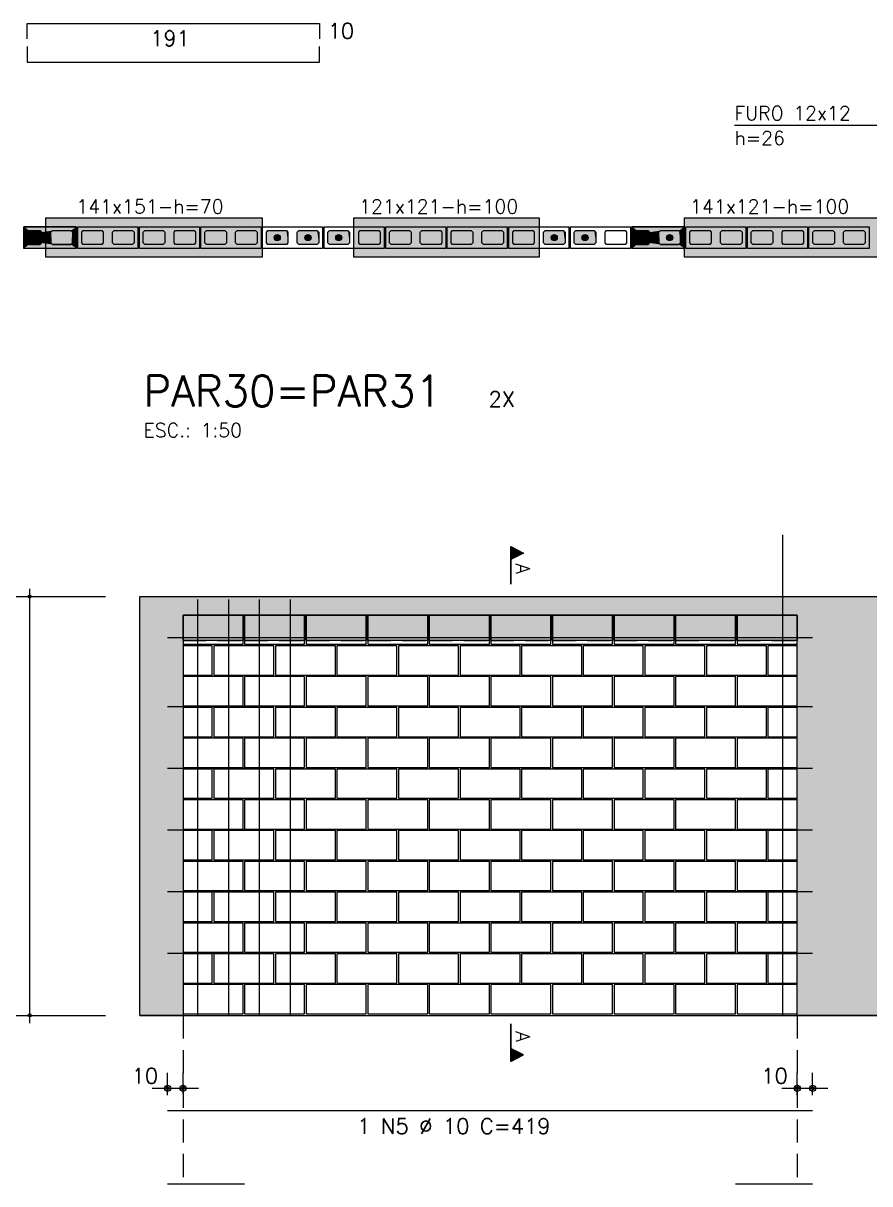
# Model space of a CAD drawing. Extents: x -1.9 to 86, y -1.6 to 60.9.
# Drawn here: x 19.04 to 30.04, y 11.21 to 26.29 of the extents above; entities that cross this region are included whole.
import ezdxf

# ---------------------------------------------------------------- set-up
doc = ezdxf.new("R2010")
doc.units = 0
doc.header["$MEASUREMENT"] = 0
doc.linetypes.add('ESTILO_TQS_0001', pattern=[0.45, 0.3, -0.15])
for name, color, linetype in [('PENA_01', 1, 'CONTINUOUS'), ('PENA_02', 2, 'CONTINUOUS'), ('PENA_03', 3, 'CONTINUOUS'), ('PENA_05', 5, 'CONTINUOUS'), ('PENA_06', 6, 'CONTINUOUS'), ('PENA_09', 254, 'CONTINUOUS'), ('PENA_11', 252, 'CONTINUOUS'), ('PENA_21', 100, 'CONTINUOUS'), ('PENA_23', 50, 'CONTINUOUS')]:
    doc.layers.add(name, color=color, linetype=linetype)
doc.styles.get("Standard").update_dxf_attribs({"font": 'ROMANS.SHX'})

msp = doc.modelspace()

# ---------------------------------------------------------------- linework, layer by layer
at = {"layer": 'PENA_01', "linetype": 'Continuous'}
for p, q in [((17.979805, 18.83988), (20.110668, 18.83988)), ((17.979805, 13.39988), (20.110668, 13.39988)), ((20.91816, 12.365039), (20.91816, 12.654158)), ((21.11816, 12.382874), (21.11816, 12.654158)), ((29.09816, 12.365039), (29.09816, 12.654158)), ((29.29816, 12.365039), (29.29816, 12.654158)), ((20.71816, 12.454158), (21.31816, 12.454158)), ((28.89816, 12.454158), (29.49816, 12.454158))]:
    msp.add_line(p, q, dxfattribs=at)
at = {"layer": 'PENA_01', "linetype": 'ESTILO_TQS_0001'}
for p, q in [((21.11816, 13.39988), (21.11816, 11.212947)), ((29.09816, 13.39988), (29.09816, 11.212947))]:
    msp.add_line(p, q, dxfattribs=at)
at = {"layer": 'PENA_01', "linetype": 'Continuous'}
for points in [[(19.121532, 23.591887), (19.261532, 23.591887), (19.281532, 23.571887), (19.281532, 23.431887), (19.261532, 23.411887), (19.121532, 23.411887), (19.101532, 23.431887), (19.101532, 23.571887), (19.121532, 23.591887)], [(19.421532, 23.591887), (19.661532, 23.591887), (19.681532, 23.571887), (19.681532, 23.431887), (19.661532, 23.411887), (19.421532, 23.411887), (19.401532, 23.431887), (19.401532, 23.571887), (19.421532, 23.591887)], [(19.801532, 23.571887), (19.821532, 23.591887), (20.061532, 23.591887), (20.081532, 23.571887), (20.081532, 23.431887), (20.061532, 23.411887), (19.821532, 23.411887), (19.801532, 23.431887), (19.801532, 23.571887)], [(20.201532, 23.571887), (20.221532, 23.591887), (20.461532, 23.591887), (20.481532, 23.571887), (20.481532, 23.431887), (20.461532, 23.411887), (20.221532, 23.411887), (20.201532, 23.431887), (20.201532, 23.571887)], [(20.601532, 23.571887), (20.621532, 23.591887), (20.861532, 23.591887), (20.881532, 23.571887), (20.881532, 23.431887), (20.861532, 23.411887), (20.621532, 23.411887), (20.601532, 23.431887), (20.601532, 23.571887)], [(21.001532, 23.571887), (21.021532, 23.591887), (21.261532, 23.591887), (21.281532, 23.571887), (21.281532, 23.431887), (21.261532, 23.411887), (21.021532, 23.411887), (21.001532, 23.431887), (21.001532, 23.571887)], [(21.401532, 23.571887), (21.421532, 23.591887), (21.661532, 23.591887), (21.681532, 23.571887), (21.681532, 23.431887), (21.661532, 23.411887), (21.421532, 23.411887), (21.401532, 23.431887), (21.401532, 23.571887)], [(21.801532, 23.571887), (21.821532, 23.591887), (22.061532, 23.591887), (22.081532, 23.571887), (22.081532, 23.431887), (22.061532, 23.411887), (21.821532, 23.411887), (21.801532, 23.431887), (21.801532, 23.571887)], [(22.201532, 23.571887), (22.221532, 23.591887), (22.461532, 23.591887), (22.481532, 23.571887), (22.481532, 23.431887), (22.461532, 23.411887), (22.221532, 23.411887), (22.201532, 23.431887), (22.201532, 23.571887)], [(22.601532, 23.571887), (22.621532, 23.591887), (22.861532, 23.591887), (22.881532, 23.571887), (22.881532, 23.431887), (22.861532, 23.411887), (22.621532, 23.411887), (22.601532, 23.431887), (22.601532, 23.571887)], [(23.001532, 23.571887), (23.021532, 23.591887), (23.261532, 23.591887), (23.281532, 23.571887), (23.281532, 23.431887), (23.261532, 23.411887), (23.021532, 23.411887), (23.001532, 23.431887), (23.001532, 23.571887)], [(23.401532, 23.571887), (23.421532, 23.591887), (23.661532, 23.591887), (23.681532, 23.571887), (23.681532, 23.431887), (23.661532, 23.411887), (23.421532, 23.411887), (23.401532, 23.431887), (23.401532, 23.571887)], [(23.801532, 23.571887), (23.821532, 23.591887), (24.061532, 23.591887), (24.081532, 23.571887), (24.081532, 23.431887), (24.061532, 23.411887), (23.821532, 23.411887), (23.801532, 23.431887), (23.801532, 23.571887)], [(24.201532, 23.571887), (24.221532, 23.591887), (24.461532, 23.591887), (24.481532, 23.571887), (24.481532, 23.431887), (24.461532, 23.411887), (24.221532, 23.411887), (24.201532, 23.431887), (24.201532, 23.571887)], [(24.601532, 23.571887), (24.621532, 23.591887), (24.861532, 23.591887), (24.881532, 23.571887), (24.881532, 23.431887), (24.861532, 23.411887), (24.621532, 23.411887), (24.601532, 23.431887), (24.601532, 23.571887)], [(25.001532, 23.571887), (25.021532, 23.591887), (25.261532, 23.591887), (25.281532, 23.571887), (25.281532, 23.431887), (25.261532, 23.411887), (25.021532, 23.411887), (25.001532, 23.431887), (25.001532, 23.571887)], [(25.401532, 23.571887), (25.421532, 23.591887), (25.661532, 23.591887), (25.681532, 23.571887), (25.681532, 23.431887), (25.661532, 23.411887), (25.421532, 23.411887), (25.401532, 23.431887), (25.401532, 23.571887)], [(25.801532, 23.571887), (25.821532, 23.591887), (26.061532, 23.591887), (26.081532, 23.571887), (26.081532, 23.431887), (26.061532, 23.411887), (25.821532, 23.411887), (25.801532, 23.431887), (25.801532, 23.571887)], [(26.201532, 23.571887), (26.221532, 23.591887), (26.461532, 23.591887), (26.481532, 23.571887), (26.481532, 23.431887), (26.461532, 23.411887), (26.221532, 23.411887), (26.201532, 23.431887), (26.201532, 23.571887)], [(26.601532, 23.571887), (26.621532, 23.591887), (26.861532, 23.591887), (26.881532, 23.571887), (26.881532, 23.431887), (26.861532, 23.411887), (26.621532, 23.411887), (26.601532, 23.431887), (26.601532, 23.571887)], [(27.021532, 23.591887), (27.161532, 23.591887), (27.181532, 23.571887), (27.181532, 23.431887), (27.161532, 23.411887), (27.021532, 23.411887), (27.001532, 23.431887), (27.001532, 23.571887), (27.021532, 23.591887)], [(27.321532, 23.591887), (27.561532, 23.591887), (27.581532, 23.571887), (27.581532, 23.431887), (27.561532, 23.411887), (27.321532, 23.411887), (27.301532, 23.431887), (27.301532, 23.571887), (27.321532, 23.591887)], [(27.701532, 23.571887), (27.721532, 23.591887), (27.961532, 23.591887), (27.981532, 23.571887), (27.981532, 23.431887), (27.961532, 23.411887), (27.721532, 23.411887), (27.701532, 23.431887), (27.701532, 23.571887)], [(28.101532, 23.571887), (28.121532, 23.591887), (28.361532, 23.591887), (28.381532, 23.571887), (28.381532, 23.431887), (28.361532, 23.411887), (28.121532, 23.411887), (28.101532, 23.431887), (28.101532, 23.571887)], [(28.501532, 23.571887), (28.521532, 23.591887), (28.761532, 23.591887), (28.781532, 23.571887), (28.781532, 23.431887), (28.761532, 23.411887), (28.521532, 23.411887), (28.501532, 23.431887), (28.501532, 23.571887)], [(28.901532, 23.571887), (28.921532, 23.591887), (29.161532, 23.591887), (29.181532, 23.571887), (29.181532, 23.431887), (29.161532, 23.411887), (28.921532, 23.411887), (28.901532, 23.431887), (28.901532, 23.571887)], [(29.301532, 23.571887), (29.321532, 23.591887), (29.561532, 23.591887), (29.581532, 23.571887), (29.581532, 23.431887), (29.561532, 23.411887), (29.321532, 23.411887), (29.301532, 23.431887), (29.301532, 23.571887)], [(29.701532, 23.571887), (29.721532, 23.591887), (29.961532, 23.591887), (29.981532, 23.571887), (29.981532, 23.431887), (29.961532, 23.411887), (29.721532, 23.411887), (29.701532, 23.431887), (29.701532, 23.571887)]]:
    msp.add_lwpolyline(points, dxfattribs=at)
at = {"layer": 'PENA_02', "linetype": 'ESTILO_TQS_0001'}
for p, q in [((21.11816, 18.26988), (21.89816, 18.26988)), ((21.91816, 18.26988), (22.69816, 18.26988)), ((22.71816, 18.26988), (23.49816, 18.26988)), ((23.51816, 18.26988), (24.29816, 18.26988)), ((24.31816, 18.26988), (25.09816, 18.26988)), ((25.11816, 18.26988), (25.89816, 18.26988)), ((25.91816, 18.26988), (26.69816, 18.26988)), ((26.71816, 18.26988), (27.49816, 18.26988)), ((27.51816, 18.26988), (28.29816, 18.26988)), ((28.31816, 18.26988), (29.09816, 18.26988))]:
    msp.add_line(p, q, dxfattribs=at)
at = {"layer": 'PENA_02', "linetype": 'Continuous'}
msp.add_line((20.55816, 13.39988), (30.67816, 13.39988), dxfattribs=at)
for points in [[(19.051532, 23.641887), (19.731532, 23.641887), (19.731532, 23.361887), (19.051532, 23.361887), (19.051532, 23.641887)], [(19.751532, 23.641887), (20.531532, 23.641887), (20.531532, 23.361887), (19.751532, 23.361887), (19.751532, 23.641887)], [(20.551532, 23.641887), (21.331532, 23.641887), (21.331532, 23.361887), (20.551532, 23.361887), (20.551532, 23.641887)], [(21.351532, 23.641887), (22.131532, 23.641887), (22.131532, 23.361887), (21.351532, 23.361887), (21.351532, 23.641887)], [(22.151532, 23.641887), (22.931532, 23.641887), (22.931532, 23.361887), (22.151532, 23.361887), (22.151532, 23.641887)], [(22.951532, 23.641887), (23.731532, 23.641887), (23.731532, 23.361887), (22.951532, 23.361887), (22.951532, 23.641887)], [(23.751532, 23.641887), (24.531532, 23.641887), (24.531532, 23.361887), (23.751532, 23.361887), (23.751532, 23.641887)], [(24.551532, 23.641887), (25.331532, 23.641887), (25.331532, 23.361887), (24.551532, 23.361887), (24.551532, 23.641887)], [(25.351532, 23.641887), (26.131532, 23.641887), (26.131532, 23.361887), (25.351532, 23.361887), (25.351532, 23.641887)], [(26.151532, 23.641887), (26.931532, 23.641887), (26.931532, 23.361887), (26.151532, 23.361887), (26.151532, 23.641887)], [(26.951532, 23.641887), (27.631532, 23.641887), (27.631532, 23.361887), (26.951532, 23.361887), (26.951532, 23.641887)], [(27.651532, 23.641887), (28.431532, 23.641887), (28.431532, 23.361887), (27.651532, 23.361887), (27.651532, 23.641887)], [(28.451532, 23.641887), (29.231532, 23.641887), (29.231532, 23.361887), (28.451532, 23.361887), (28.451532, 23.641887)], [(29.251532, 23.641887), (30.031532, 23.641887), (30.031532, 23.361887), (29.251532, 23.361887), (29.251532, 23.641887)], [(21.116247, 18.839872), (30.67816, 18.839872), (30.67816, 13.39988), (29.09816, 13.39988), (29.09816, 18.59988), (21.11816, 18.59988), (21.11816, 13.39988), (20.55816, 13.39988), (20.55816, 18.839872), (21.116247, 18.839872)], [(21.11816, 18.21988), (21.89816, 18.21988), (21.89816, 18.59988), (21.11816, 18.59988), (21.11816, 18.21988)], [(21.91816, 18.21988), (22.69816, 18.21988), (22.69816, 18.59988), (21.91816, 18.59988), (21.91816, 18.21988)], [(22.71816, 18.21988), (23.49816, 18.21988), (23.49816, 18.59988), (22.71816, 18.59988), (22.71816, 18.21988)], [(23.51816, 18.21988), (24.29816, 18.21988), (24.29816, 18.59988), (23.51816, 18.59988), (23.51816, 18.21988)], [(24.31816, 18.21988), (25.09816, 18.21988), (25.09816, 18.59988), (24.31816, 18.59988), (24.31816, 18.21988)], [(25.11816, 18.21988), (25.89816, 18.21988), (25.89816, 18.59988), (25.11816, 18.59988), (25.11816, 18.21988)], [(25.91816, 18.21988), (26.69816, 18.21988), (26.69816, 18.59988), (25.91816, 18.59988), (25.91816, 18.21988)], [(26.71816, 18.21988), (27.49816, 18.21988), (27.49816, 18.59988), (26.71816, 18.59988), (26.71816, 18.21988)], [(27.51816, 18.21988), (28.29816, 18.21988), (28.29816, 18.59988), (27.51816, 18.59988), (27.51816, 18.21988)], [(28.31816, 18.21988), (29.09816, 18.21988), (29.09816, 18.59988), (28.31816, 18.59988), (28.31816, 18.21988)], [(21.11816, 17.81988), (21.49816, 17.81988), (21.49816, 18.19988), (21.11816, 18.19988), (21.11816, 17.81988)], [(21.51816, 17.81988), (22.29816, 17.81988), (22.29816, 18.19988), (21.51816, 18.19988), (21.51816, 17.81988)], [(22.31816, 17.81988), (23.09816, 17.81988), (23.09816, 18.19988), (22.31816, 18.19988), (22.31816, 17.81988)], [(23.11816, 17.81988), (23.89816, 17.81988), (23.89816, 18.19988), (23.11816, 18.19988), (23.11816, 17.81988)], [(23.91816, 17.81988), (24.69816, 17.81988), (24.69816, 18.19988), (23.91816, 18.19988), (23.91816, 17.81988)], [(24.71816, 17.81988), (25.49816, 17.81988), (25.49816, 18.19988), (24.71816, 18.19988), (24.71816, 17.81988)], [(25.51816, 17.81988), (26.29816, 17.81988), (26.29816, 18.19988), (25.51816, 18.19988), (25.51816, 17.81988)], [(26.31816, 17.81988), (27.09816, 17.81988), (27.09816, 18.19988), (26.31816, 18.19988), (26.31816, 17.81988)], [(27.11816, 17.81988), (27.89816, 17.81988), (27.89816, 18.19988), (27.11816, 18.19988), (27.11816, 17.81988)], [(27.91816, 17.81988), (28.69816, 17.81988), (28.69816, 18.19988), (27.91816, 18.19988), (27.91816, 17.81988)], [(28.71816, 17.81988), (29.09816, 17.81988), (29.09816, 18.19988), (28.71816, 18.19988), (28.71816, 17.81988)], [(21.11816, 17.41988), (21.89816, 17.41988), (21.89816, 17.79988), (21.11816, 17.79988), (21.11816, 17.41988)], [(21.91816, 17.41988), (22.69816, 17.41988), (22.69816, 17.79988), (21.91816, 17.79988), (21.91816, 17.41988)], [(22.71816, 17.41988), (23.49816, 17.41988), (23.49816, 17.79988), (22.71816, 17.79988), (22.71816, 17.41988)], [(23.51816, 17.41988), (24.29816, 17.41988), (24.29816, 17.79988), (23.51816, 17.79988), (23.51816, 17.41988)], [(24.31816, 17.41988), (25.09816, 17.41988), (25.09816, 17.79988), (24.31816, 17.79988), (24.31816, 17.41988)], [(25.11816, 17.41988), (25.89816, 17.41988), (25.89816, 17.79988), (25.11816, 17.79988), (25.11816, 17.41988)], [(25.91816, 17.41988), (26.69816, 17.41988), (26.69816, 17.79988), (25.91816, 17.79988), (25.91816, 17.41988)], [(26.71816, 17.41988), (27.49816, 17.41988), (27.49816, 17.79988), (26.71816, 17.79988), (26.71816, 17.41988)], [(27.51816, 17.41988), (28.29816, 17.41988), (28.29816, 17.79988), (27.51816, 17.79988), (27.51816, 17.41988)], [(28.31816, 17.41988), (29.09816, 17.41988), (29.09816, 17.79988), (28.31816, 17.79988), (28.31816, 17.41988)], [(21.11816, 17.01988), (21.49816, 17.01988), (21.49816, 17.39988), (21.11816, 17.39988), (21.11816, 17.01988)], [(21.51816, 17.01988), (22.29816, 17.01988), (22.29816, 17.39988), (21.51816, 17.39988), (21.51816, 17.01988)], [(22.31816, 17.01988), (23.09816, 17.01988), (23.09816, 17.39988), (22.31816, 17.39988), (22.31816, 17.01988)], [(23.11816, 17.01988), (23.89816, 17.01988), (23.89816, 17.39988), (23.11816, 17.39988), (23.11816, 17.01988)], [(23.91816, 17.01988), (24.69816, 17.01988), (24.69816, 17.39988), (23.91816, 17.39988), (23.91816, 17.01988)], [(24.71816, 17.01988), (25.49816, 17.01988), (25.49816, 17.39988), (24.71816, 17.39988), (24.71816, 17.01988)], [(25.51816, 17.01988), (26.29816, 17.01988), (26.29816, 17.39988), (25.51816, 17.39988), (25.51816, 17.01988)], [(26.31816, 17.01988), (27.09816, 17.01988), (27.09816, 17.39988), (26.31816, 17.39988), (26.31816, 17.01988)], [(27.11816, 17.01988), (27.89816, 17.01988), (27.89816, 17.39988), (27.11816, 17.39988), (27.11816, 17.01988)], [(27.91816, 17.01988), (28.69816, 17.01988), (28.69816, 17.39988), (27.91816, 17.39988), (27.91816, 17.01988)], [(28.71816, 17.01988), (29.09816, 17.01988), (29.09816, 17.39988), (28.71816, 17.39988), (28.71816, 17.01988)], [(21.11816, 16.61988), (21.89816, 16.61988), (21.89816, 16.99988), (21.11816, 16.99988), (21.11816, 16.61988)], [(21.91816, 16.61988), (22.69816, 16.61988), (22.69816, 16.99988), (21.91816, 16.99988), (21.91816, 16.61988)], [(22.71816, 16.61988), (23.49816, 16.61988), (23.49816, 16.99988), (22.71816, 16.99988), (22.71816, 16.61988)], [(23.51816, 16.61988), (24.29816, 16.61988), (24.29816, 16.99988), (23.51816, 16.99988), (23.51816, 16.61988)], [(24.31816, 16.61988), (25.09816, 16.61988), (25.09816, 16.99988), (24.31816, 16.99988), (24.31816, 16.61988)], [(25.11816, 16.61988), (25.89816, 16.61988), (25.89816, 16.99988), (25.11816, 16.99988), (25.11816, 16.61988)], [(25.91816, 16.61988), (26.69816, 16.61988), (26.69816, 16.99988), (25.91816, 16.99988), (25.91816, 16.61988)], [(26.71816, 16.61988), (27.49816, 16.61988), (27.49816, 16.99988), (26.71816, 16.99988), (26.71816, 16.61988)], [(27.51816, 16.61988), (28.29816, 16.61988), (28.29816, 16.99988), (27.51816, 16.99988), (27.51816, 16.61988)], [(28.31816, 16.61988), (29.09816, 16.61988), (29.09816, 16.99988), (28.31816, 16.99988), (28.31816, 16.61988)], [(21.11816, 16.21988), (21.49816, 16.21988), (21.49816, 16.59988), (21.11816, 16.59988), (21.11816, 16.21988)], [(21.51816, 16.21988), (22.29816, 16.21988), (22.29816, 16.59988), (21.51816, 16.59988), (21.51816, 16.21988)], [(22.31816, 16.21988), (23.09816, 16.21988), (23.09816, 16.59988), (22.31816, 16.59988), (22.31816, 16.21988)], [(23.11816, 16.21988), (23.89816, 16.21988), (23.89816, 16.59988), (23.11816, 16.59988), (23.11816, 16.21988)], [(23.91816, 16.21988), (24.69816, 16.21988), (24.69816, 16.59988), (23.91816, 16.59988), (23.91816, 16.21988)], [(24.71816, 16.21988), (25.49816, 16.21988), (25.49816, 16.59988), (24.71816, 16.59988), (24.71816, 16.21988)], [(25.51816, 16.21988), (26.29816, 16.21988), (26.29816, 16.59988), (25.51816, 16.59988), (25.51816, 16.21988)], [(26.31816, 16.21988), (27.09816, 16.21988), (27.09816, 16.59988), (26.31816, 16.59988), (26.31816, 16.21988)], [(27.11816, 16.21988), (27.89816, 16.21988), (27.89816, 16.59988), (27.11816, 16.59988), (27.11816, 16.21988)], [(27.91816, 16.21988), (28.69816, 16.21988), (28.69816, 16.59988), (27.91816, 16.59988), (27.91816, 16.21988)], [(28.71816, 16.21988), (29.09816, 16.21988), (29.09816, 16.59988), (28.71816, 16.59988), (28.71816, 16.21988)], [(21.11816, 15.81988), (21.89816, 15.81988), (21.89816, 16.19988), (21.11816, 16.19988), (21.11816, 15.81988)], [(21.91816, 15.81988), (22.69816, 15.81988), (22.69816, 16.19988), (21.91816, 16.19988), (21.91816, 15.81988)], [(22.71816, 15.81988), (23.49816, 15.81988), (23.49816, 16.19988), (22.71816, 16.19988), (22.71816, 15.81988)], [(23.51816, 15.81988), (24.29816, 15.81988), (24.29816, 16.19988), (23.51816, 16.19988), (23.51816, 15.81988)], [(24.31816, 15.81988), (25.09816, 15.81988), (25.09816, 16.19988), (24.31816, 16.19988), (24.31816, 15.81988)], [(25.11816, 15.81988), (25.89816, 15.81988), (25.89816, 16.19988), (25.11816, 16.19988), (25.11816, 15.81988)], [(25.91816, 15.81988), (26.69816, 15.81988), (26.69816, 16.19988), (25.91816, 16.19988), (25.91816, 15.81988)], [(26.71816, 15.81988), (27.49816, 15.81988), (27.49816, 16.19988), (26.71816, 16.19988), (26.71816, 15.81988)], [(27.51816, 15.81988), (28.29816, 15.81988), (28.29816, 16.19988), (27.51816, 16.19988), (27.51816, 15.81988)], [(28.31816, 15.81988), (29.09816, 15.81988), (29.09816, 16.19988), (28.31816, 16.19988), (28.31816, 15.81988)], [(21.11816, 15.41988), (21.49816, 15.41988), (21.49816, 15.79988), (21.11816, 15.79988), (21.11816, 15.41988)], [(21.51816, 15.41988), (22.29816, 15.41988), (22.29816, 15.79988), (21.51816, 15.79988), (21.51816, 15.41988)], [(22.31816, 15.41988), (23.09816, 15.41988), (23.09816, 15.79988), (22.31816, 15.79988), (22.31816, 15.41988)], [(23.11816, 15.41988), (23.89816, 15.41988), (23.89816, 15.79988), (23.11816, 15.79988), (23.11816, 15.41988)], [(23.91816, 15.41988), (24.69816, 15.41988), (24.69816, 15.79988), (23.91816, 15.79988), (23.91816, 15.41988)], [(24.71816, 15.41988), (25.49816, 15.41988), (25.49816, 15.79988), (24.71816, 15.79988), (24.71816, 15.41988)], [(25.51816, 15.41988), (26.29816, 15.41988), (26.29816, 15.79988), (25.51816, 15.79988), (25.51816, 15.41988)], [(26.31816, 15.41988), (27.09816, 15.41988), (27.09816, 15.79988), (26.31816, 15.79988), (26.31816, 15.41988)], [(27.11816, 15.41988), (27.89816, 15.41988), (27.89816, 15.79988), (27.11816, 15.79988), (27.11816, 15.41988)], [(27.91816, 15.41988), (28.69816, 15.41988), (28.69816, 15.79988), (27.91816, 15.79988), (27.91816, 15.41988)], [(28.71816, 15.41988), (29.09816, 15.41988), (29.09816, 15.79988), (28.71816, 15.79988), (28.71816, 15.41988)], [(21.11816, 15.01988), (21.89816, 15.01988), (21.89816, 15.39988), (21.11816, 15.39988), (21.11816, 15.01988)], [(21.91816, 15.01988), (22.69816, 15.01988), (22.69816, 15.39988), (21.91816, 15.39988), (21.91816, 15.01988)], [(22.71816, 15.01988), (23.49816, 15.01988), (23.49816, 15.39988), (22.71816, 15.39988), (22.71816, 15.01988)], [(23.51816, 15.01988), (24.29816, 15.01988), (24.29816, 15.39988), (23.51816, 15.39988), (23.51816, 15.01988)], [(24.31816, 15.01988), (25.09816, 15.01988), (25.09816, 15.39988), (24.31816, 15.39988), (24.31816, 15.01988)], [(25.11816, 15.01988), (25.89816, 15.01988), (25.89816, 15.39988), (25.11816, 15.39988), (25.11816, 15.01988)], [(25.91816, 15.01988), (26.69816, 15.01988), (26.69816, 15.39988), (25.91816, 15.39988), (25.91816, 15.01988)], [(26.71816, 15.01988), (27.49816, 15.01988), (27.49816, 15.39988), (26.71816, 15.39988), (26.71816, 15.01988)], [(27.51816, 15.01988), (28.29816, 15.01988), (28.29816, 15.39988), (27.51816, 15.39988), (27.51816, 15.01988)], [(28.31816, 15.01988), (29.09816, 15.01988), (29.09816, 15.39988), (28.31816, 15.39988), (28.31816, 15.01988)], [(21.11816, 14.61988), (21.49816, 14.61988), (21.49816, 14.99988), (21.11816, 14.99988), (21.11816, 14.61988)], [(21.51816, 14.61988), (22.29816, 14.61988), (22.29816, 14.99988), (21.51816, 14.99988), (21.51816, 14.61988)], [(22.31816, 14.61988), (23.09816, 14.61988), (23.09816, 14.99988), (22.31816, 14.99988), (22.31816, 14.61988)], [(23.11816, 14.61988), (23.89816, 14.61988), (23.89816, 14.99988), (23.11816, 14.99988), (23.11816, 14.61988)], [(23.91816, 14.61988), (24.69816, 14.61988), (24.69816, 14.99988), (23.91816, 14.99988), (23.91816, 14.61988)], [(24.71816, 14.61988), (25.49816, 14.61988), (25.49816, 14.99988), (24.71816, 14.99988), (24.71816, 14.61988)], [(25.51816, 14.61988), (26.29816, 14.61988), (26.29816, 14.99988), (25.51816, 14.99988), (25.51816, 14.61988)], [(26.31816, 14.61988), (27.09816, 14.61988), (27.09816, 14.99988), (26.31816, 14.99988), (26.31816, 14.61988)], [(27.11816, 14.61988), (27.89816, 14.61988), (27.89816, 14.99988), (27.11816, 14.99988), (27.11816, 14.61988)], [(27.91816, 14.61988), (28.69816, 14.61988), (28.69816, 14.99988), (27.91816, 14.99988), (27.91816, 14.61988)], [(28.71816, 14.61988), (29.09816, 14.61988), (29.09816, 14.99988), (28.71816, 14.99988), (28.71816, 14.61988)], [(21.11816, 14.21988), (21.89816, 14.21988), (21.89816, 14.59988), (21.11816, 14.59988), (21.11816, 14.21988)], [(21.91816, 14.21988), (22.69816, 14.21988), (22.69816, 14.59988), (21.91816, 14.59988), (21.91816, 14.21988)], [(22.71816, 14.21988), (23.49816, 14.21988), (23.49816, 14.59988), (22.71816, 14.59988), (22.71816, 14.21988)], [(23.51816, 14.21988), (24.29816, 14.21988), (24.29816, 14.59988), (23.51816, 14.59988), (23.51816, 14.21988)], [(24.31816, 14.21988), (25.09816, 14.21988), (25.09816, 14.59988), (24.31816, 14.59988), (24.31816, 14.21988)], [(25.11816, 14.21988), (25.89816, 14.21988), (25.89816, 14.59988), (25.11816, 14.59988), (25.11816, 14.21988)], [(25.91816, 14.21988), (26.69816, 14.21988), (26.69816, 14.59988), (25.91816, 14.59988), (25.91816, 14.21988)], [(26.71816, 14.21988), (27.49816, 14.21988), (27.49816, 14.59988), (26.71816, 14.59988), (26.71816, 14.21988)], [(27.51816, 14.21988), (28.29816, 14.21988), (28.29816, 14.59988), (27.51816, 14.59988), (27.51816, 14.21988)], [(28.31816, 14.21988), (29.09816, 14.21988), (29.09816, 14.59988), (28.31816, 14.59988), (28.31816, 14.21988)], [(21.11816, 13.81988), (21.49816, 13.81988), (21.49816, 14.19988), (21.11816, 14.19988), (21.11816, 13.81988)], [(21.51816, 13.81988), (22.29816, 13.81988), (22.29816, 14.19988), (21.51816, 14.19988), (21.51816, 13.81988)], [(22.31816, 13.81988), (23.09816, 13.81988), (23.09816, 14.19988), (22.31816, 14.19988), (22.31816, 13.81988)], [(23.11816, 13.81988), (23.89816, 13.81988), (23.89816, 14.19988), (23.11816, 14.19988), (23.11816, 13.81988)], [(23.91816, 13.81988), (24.69816, 13.81988), (24.69816, 14.19988), (23.91816, 14.19988), (23.91816, 13.81988)], [(24.71816, 13.81988), (25.49816, 13.81988), (25.49816, 14.19988), (24.71816, 14.19988), (24.71816, 13.81988)], [(25.51816, 13.81988), (26.29816, 13.81988), (26.29816, 14.19988), (25.51816, 14.19988), (25.51816, 13.81988)], [(26.31816, 13.81988), (27.09816, 13.81988), (27.09816, 14.19988), (26.31816, 14.19988), (26.31816, 13.81988)], [(27.11816, 13.81988), (27.89816, 13.81988), (27.89816, 14.19988), (27.11816, 14.19988), (27.11816, 13.81988)], [(27.91816, 13.81988), (28.69816, 13.81988), (28.69816, 14.19988), (27.91816, 14.19988), (27.91816, 13.81988)], [(28.71816, 13.81988), (29.09816, 13.81988), (29.09816, 14.19988), (28.71816, 14.19988), (28.71816, 13.81988)], [(21.11816, 13.41988), (21.89816, 13.41988), (21.89816, 13.79988), (21.11816, 13.79988), (21.11816, 13.41988)], [(21.91816, 13.41988), (22.69816, 13.41988), (22.69816, 13.79988), (21.91816, 13.79988), (21.91816, 13.41988)], [(22.71816, 13.41988), (23.49816, 13.41988), (23.49816, 13.79988), (22.71816, 13.79988), (22.71816, 13.41988)], [(23.51816, 13.41988), (24.29816, 13.41988), (24.29816, 13.79988), (23.51816, 13.79988), (23.51816, 13.41988)], [(24.31816, 13.41988), (25.09816, 13.41988), (25.09816, 13.79988), (24.31816, 13.79988), (24.31816, 13.41988)], [(25.11816, 13.41988), (25.89816, 13.41988), (25.89816, 13.79988), (25.11816, 13.79988), (25.11816, 13.41988)], [(25.91816, 13.41988), (26.69816, 13.41988), (26.69816, 13.79988), (25.91816, 13.79988), (25.91816, 13.41988)], [(26.71816, 13.41988), (27.49816, 13.41988), (27.49816, 13.79988), (26.71816, 13.79988), (26.71816, 13.41988)], [(27.51816, 13.41988), (28.29816, 13.41988), (28.29816, 13.79988), (27.51816, 13.79988), (27.51816, 13.41988)], [(28.31816, 13.41988), (29.09816, 13.41988), (29.09816, 13.79988), (28.31816, 13.79988), (28.31816, 13.41988)]]:
    msp.add_lwpolyline(points, dxfattribs=at)
for centre, radius in [((19.12595, 18.83988), 0.02), ((19.12595, 18.83988), 0.01), ((19.12595, 13.39988), 0.02), ((19.12595, 13.39988), 0.01), ((20.91816, 12.454158), 0.04), ((20.91816, 12.454158), 0.02), ((21.11816, 12.454158), 0.04), ((21.11816, 12.454158), 0.02), ((29.09816, 12.454158), 0.04), ((29.09816, 12.454158), 0.02), ((29.29816, 12.454158), 0.04), ((29.29816, 12.454158), 0.02)]:
    msp.add_circle(centre, radius, dxfattribs=at)
at = {"layer": 'PENA_03', "linetype": 'Continuous'}
for p, q in [((30.161947, 24.958572), (28.28256, 24.958572)), ((25.375975, 19.001195), (25.375975, 19.487577)), ((25.375975, 19.487577), (25.541908, 19.404611)), ((25.37667, 19.486449), (25.540347, 19.404611)), ((25.376671, 19.486449), (25.376671, 19.322772)), ((25.388739, 19.481195), (25.388739, 19.328026)), ((25.401503, 19.474813), (25.401503, 19.334408)), ((25.414267, 19.468431), (25.414267, 19.34079)), ((25.427031, 19.462049), (25.427031, 19.347172)), ((25.439795, 19.455667), (25.439795, 19.353554)), ((25.452559, 19.449285), (25.452559, 19.359936)), ((25.541908, 19.404611), (25.37667, 19.321992)), ((25.540347, 19.404611), (25.376671, 19.322772)), ((25.376671, 19.321992), (25.376671, 19.001195)), ((25.465323, 19.442903), (25.465323, 19.366318)), ((25.478087, 19.436521), (25.478087, 19.3727)), ((25.490851, 19.430139), (25.490851, 19.379082)), ((25.503615, 19.423757), (25.503615, 19.385464)), ((25.51638, 19.417375), (25.51638, 19.391846)), ((25.529144, 19.410993), (25.529144, 19.398229)), ((19.12595, 13.299347), (19.12595, 18.93988)), ((25.375975, 13.289022), (25.375975, 12.80264)), ((25.376671, 12.968225), (25.376671, 13.289022)), ((25.541908, 12.885606), (25.37667, 12.968225)), ((25.376671, 12.803768), (25.376671, 12.967445)), ((25.540347, 12.885606), (25.376671, 12.967445)), ((25.375975, 12.80264), (25.541908, 12.885606)), ((25.37667, 12.803768), (25.540347, 12.885606)), ((25.388739, 12.809022), (25.388739, 12.962191)), ((25.401503, 12.815404), (25.401503, 12.955809)), ((25.414267, 12.821786), (25.414267, 12.949427)), ((25.427031, 12.828168), (25.427031, 12.943045)), ((25.439795, 12.83455), (25.439795, 12.936663)), ((25.452559, 12.840932), (25.452559, 12.930281)), ((25.465323, 12.847314), (25.465323, 12.923899)), ((25.478087, 12.853696), (25.478087, 12.917517)), ((25.490851, 12.860078), (25.490851, 12.911135)), ((25.503615, 12.86646), (25.503615, 12.904753)), ((25.51638, 12.872842), (25.51638, 12.898371)), ((25.529144, 12.879224), (25.529144, 12.891988)), ((20.91816, 12.165039), (20.91816, 12.165039)), ((21.11816, 12.182874), (21.11816, 12.182874)), ((29.09816, 12.165039), (29.09816, 12.165039)), ((29.29816, 12.165039), (29.29816, 12.165039))]:
    msp.add_line(p, q, dxfattribs=at)
for points in [[(19.261532, 23.591887), (19.281532, 23.571887), (19.281532, 23.431887), (19.261532, 23.411887), (19.121532, 23.411887), (19.101532, 23.431887), (19.101532, 23.571887), (19.121532, 23.591887), (19.261532, 23.591887)], [(22.481532, 23.431887), (22.461532, 23.411887), (22.221532, 23.411887), (22.201532, 23.431887), (22.201532, 23.571887), (22.221532, 23.591887), (22.461532, 23.591887), (22.481532, 23.571887), (22.481532, 23.431887)], [(22.881532, 23.431887), (22.861532, 23.411887), (22.621532, 23.411887), (22.601532, 23.431887), (22.601532, 23.571887), (22.621532, 23.591887), (22.861532, 23.591887), (22.881532, 23.571887), (22.881532, 23.431887)], [(23.281532, 23.431887), (23.261532, 23.411887), (23.021532, 23.411887), (23.001532, 23.431887), (23.001532, 23.571887), (23.021532, 23.591887), (23.261532, 23.591887), (23.281532, 23.571887), (23.281532, 23.431887)], [(26.081532, 23.431887), (26.061532, 23.411887), (25.821532, 23.411887), (25.801532, 23.431887), (25.801532, 23.571887), (25.821532, 23.591887), (26.061532, 23.591887), (26.081532, 23.571887), (26.081532, 23.431887)], [(26.481532, 23.431887), (26.461532, 23.411887), (26.221532, 23.411887), (26.201532, 23.431887), (26.201532, 23.571887), (26.221532, 23.591887), (26.461532, 23.591887), (26.481532, 23.571887), (26.481532, 23.431887)], [(27.161532, 23.591887), (27.181532, 23.571887), (27.181532, 23.431887), (27.161532, 23.411887), (27.021532, 23.411887), (27.001532, 23.431887), (27.001532, 23.571887), (27.021532, 23.591887), (27.161532, 23.591887)], [(27.581532, 23.431887), (27.561532, 23.411887), (27.321532, 23.411887), (27.301532, 23.431887), (27.301532, 23.571887), (27.321532, 23.591887), (27.561532, 23.591887), (27.581532, 23.571887), (27.581532, 23.431887)]]:
    msp.add_lwpolyline(points, dxfattribs=at)
for centre in [(19.191532, 23.501887), (22.341532, 23.501887), (22.741532, 23.501887), (23.141532, 23.501887), (25.941532, 23.501887), (26.341532, 23.501887), (27.091532, 23.501887), (27.441532, 23.501887)]:
    msp.add_circle(centre, 0.04, dxfattribs=at)
for points in [[(19.231532, 23.501887), (19.171532, 23.536528), (19.153945, 23.515568)], [(19.231532, 23.501887), (19.153945, 23.515568), (19.153945, 23.488206)], [(19.231532, 23.501887), (19.198478, 23.541279), (19.171532, 23.536528)], [(19.231532, 23.501887), (19.222174, 23.527599), (19.198478, 23.541279)], [(22.381532, 23.501887), (22.321532, 23.536528), (22.303945, 23.515568)], [(22.381532, 23.501887), (22.303945, 23.515568), (22.303945, 23.488206)], [(22.381532, 23.501887), (22.348478, 23.541279), (22.321532, 23.536528)], [(22.381532, 23.501887), (22.372174, 23.527599), (22.348478, 23.541279)], [(22.781532, 23.501887), (22.721532, 23.536528), (22.703945, 23.515568)], [(22.781532, 23.501887), (22.703945, 23.515568), (22.703945, 23.488206)], [(22.781532, 23.501887), (22.748478, 23.541279), (22.721532, 23.536528)], [(22.781532, 23.501887), (22.772174, 23.527599), (22.748478, 23.541279)], [(23.181532, 23.501887), (23.121532, 23.536528), (23.103945, 23.515568)], [(23.181532, 23.501887), (23.103945, 23.515568), (23.103945, 23.488206)], [(23.181532, 23.501887), (23.148478, 23.541279), (23.121532, 23.536528)], [(23.181532, 23.501887), (23.172174, 23.527599), (23.148478, 23.541279)], [(25.981532, 23.501887), (25.921532, 23.536528), (25.903945, 23.515568)], [(25.981532, 23.501887), (25.903945, 23.515568), (25.903945, 23.488206)], [(25.981532, 23.501887), (25.948478, 23.541279), (25.921532, 23.536528)], [(25.981532, 23.501887), (25.972174, 23.527599), (25.948478, 23.541279)], [(26.381532, 23.501887), (26.321532, 23.536528), (26.303945, 23.515568)], [(26.381532, 23.501887), (26.303945, 23.515568), (26.303945, 23.488206)], [(26.381532, 23.501887), (26.348478, 23.541279), (26.321532, 23.536528)], [(26.381532, 23.501887), (26.372174, 23.527599), (26.348478, 23.541279)], [(27.131532, 23.501887), (27.071532, 23.536528), (27.053945, 23.515568)], [(27.131532, 23.501887), (27.053945, 23.515568), (27.053945, 23.488206)], [(27.131532, 23.501887), (27.098478, 23.541279), (27.071532, 23.536528)], [(27.131532, 23.501887), (27.122174, 23.527599), (27.098478, 23.541279)], [(27.481532, 23.501887), (27.421532, 23.536528), (27.403945, 23.515568)], [(27.481532, 23.501887), (27.403945, 23.515568), (27.403945, 23.488206)], [(27.481532, 23.501887), (27.448478, 23.541279), (27.421532, 23.536528)], [(27.481532, 23.501887), (27.472174, 23.527599), (27.448478, 23.541279)], [(19.231532, 23.501887), (19.153945, 23.488206), (19.171532, 23.467246)], [(19.231532, 23.501887), (19.171532, 23.467246), (19.198478, 23.462495)], [(19.231532, 23.501887), (19.198478, 23.462495), (19.222174, 23.476175)], [(19.231532, 23.501887), (19.222174, 23.476175), (19.231532, 23.501887)], [(22.381532, 23.501887), (22.303945, 23.488206), (22.321532, 23.467246)], [(22.381532, 23.501887), (22.321532, 23.467246), (22.348478, 23.462495)], [(22.381532, 23.501887), (22.348478, 23.462495), (22.372174, 23.476175)], [(22.381532, 23.501887), (22.372174, 23.476175), (22.381532, 23.501887)], [(22.781532, 23.501887), (22.703945, 23.488206), (22.721532, 23.467246)], [(22.781532, 23.501887), (22.721532, 23.467246), (22.748478, 23.462495)], [(22.781532, 23.501887), (22.748478, 23.462495), (22.772174, 23.476175)], [(22.781532, 23.501887), (22.772174, 23.476175), (22.781532, 23.501887)], [(23.181532, 23.501887), (23.103945, 23.488206), (23.121532, 23.467246)], [(23.181532, 23.501887), (23.121532, 23.467246), (23.148478, 23.462495)], [(23.181532, 23.501887), (23.148478, 23.462495), (23.172174, 23.476175)], [(23.181532, 23.501887), (23.172174, 23.476175), (23.181532, 23.501887)], [(25.981532, 23.501887), (25.903945, 23.488206), (25.921532, 23.467246)], [(25.981532, 23.501887), (25.921532, 23.467246), (25.948478, 23.462495)], [(25.981532, 23.501887), (25.948478, 23.462495), (25.972174, 23.476175)], [(25.981532, 23.501887), (25.972174, 23.476175), (25.981532, 23.501887)], [(26.381532, 23.501887), (26.303945, 23.488206), (26.321532, 23.467246)], [(26.381532, 23.501887), (26.321532, 23.467246), (26.348478, 23.462495)], [(26.381532, 23.501887), (26.348478, 23.462495), (26.372174, 23.476175)], [(26.381532, 23.501887), (26.372174, 23.476175), (26.381532, 23.501887)], [(27.131532, 23.501887), (27.053945, 23.488206), (27.071532, 23.467246)], [(27.131532, 23.501887), (27.071532, 23.467246), (27.098478, 23.462495)], [(27.131532, 23.501887), (27.098478, 23.462495), (27.122174, 23.476175)], [(27.131532, 23.501887), (27.122174, 23.476175), (27.131532, 23.501887)], [(27.481532, 23.501887), (27.403945, 23.488206), (27.421532, 23.467246)], [(27.481532, 23.501887), (27.421532, 23.467246), (27.448478, 23.462495)], [(27.481532, 23.501887), (27.448478, 23.462495), (27.472174, 23.476175)], [(27.481532, 23.501887), (27.472174, 23.476175), (27.481532, 23.501887)]]:
    msp.add_solid(points, dxfattribs=at)
at = {"layer": 'PENA_05', "linetype": 'Continuous'}
for p, q in [((19.091532, 26.081782), (19.091532, 26.281782)), ((19.091532, 26.281782), (22.891532, 26.281782)), ((22.891532, 26.281782), (22.891532, 26.081782)), ((19.091532, 25.981782), (19.091532, 25.781782)), ((22.891532, 25.781782), (22.891532, 25.981782)), ((19.091532, 25.781782), (22.891532, 25.781782)), ((20.91816, 18.30988), (29.29816, 18.30988)), ((20.91816, 17.40988), (21.91816, 17.40988)), ((28.29816, 17.40988), (29.29816, 17.40988)), ((20.91816, 16.60988), (21.91816, 16.60988)), ((28.29816, 16.60988), (29.29816, 16.60988)), ((20.91816, 15.80988), (21.91816, 15.80988)), ((28.29816, 15.80988), (29.29816, 15.80988)), ((20.91816, 15.00988), (21.91816, 15.00988)), ((28.29816, 15.00988), (29.29816, 15.00988)), ((20.91816, 14.20988), (21.91816, 14.20988)), ((28.29816, 14.20988), (29.29816, 14.20988)), ((20.91816, 12.165039), (29.29816, 12.165039)), ((20.91816, 11.212947), (21.91816, 11.212947)), ((28.29816, 11.212947), (29.29816, 11.212947))]:
    msp.add_line(p, q, dxfattribs=at)
for points in [[(28.90816, 19.63988), (28.90816, 13.39988)], [(21.30816, 18.79988), (21.30816, 13.39988)], [(21.70816, 18.79988), (21.70816, 13.39988)], [(22.10816, 18.79988), (22.10816, 13.39988)], [(22.50816, 18.79988), (22.50816, 13.39988)]]:
    msp.add_lwpolyline(points, dxfattribs=at)
at = {"layer": 'PENA_09', "linetype": 'Continuous'}
for points in [[(21.11816, 18.26988), (21.11816, 18.59988), (21.89816, 18.59988), (21.89816, 18.26988), (21.11816, 18.26988)], [(21.91816, 18.26988), (21.91816, 18.59988), (22.69816, 18.59988), (22.69816, 18.26988), (21.91816, 18.26988)], [(22.71816, 18.26988), (22.71816, 18.59988), (23.49816, 18.59988), (23.49816, 18.26988), (22.71816, 18.26988)], [(23.51816, 18.26988), (23.51816, 18.59988), (24.29816, 18.59988), (24.29816, 18.26988), (23.51816, 18.26988)], [(24.31816, 18.26988), (24.31816, 18.59988), (25.09816, 18.59988), (25.09816, 18.26988), (24.31816, 18.26988)], [(25.11816, 18.26988), (25.11816, 18.59988), (25.89816, 18.59988), (25.89816, 18.26988), (25.11816, 18.26988)], [(25.91816, 18.26988), (25.91816, 18.59988), (26.69816, 18.59988), (26.69816, 18.26988), (25.91816, 18.26988)], [(26.71816, 18.26988), (26.71816, 18.59988), (27.49816, 18.59988), (27.49816, 18.26988), (26.71816, 18.26988)], [(27.51816, 18.26988), (27.51816, 18.59988), (28.29816, 18.59988), (28.29816, 18.26988), (27.51816, 18.26988)], [(28.31816, 18.26988), (28.31816, 18.59988), (29.09816, 18.59988), (29.09816, 18.26988), (28.31816, 18.26988)]]:
    msp.add_lwpolyline(points, dxfattribs=at)
for points in [[(21.11816, 18.26988), (21.11816, 18.59988), (21.89816, 18.59988)], [(21.11816, 18.26988), (21.89816, 18.59988), (21.89816, 18.26988)], [(21.91816, 18.26988), (21.91816, 18.59988), (22.69816, 18.59988)], [(21.91816, 18.26988), (22.69816, 18.59988), (22.69816, 18.26988)], [(22.71816, 18.26988), (22.71816, 18.59988), (23.49816, 18.59988)], [(22.71816, 18.26988), (23.49816, 18.59988), (23.49816, 18.26988)], [(23.51816, 18.26988), (23.51816, 18.59988), (24.29816, 18.59988)], [(23.51816, 18.26988), (24.29816, 18.59988), (24.29816, 18.26988)], [(24.31816, 18.26988), (24.31816, 18.59988), (25.09816, 18.59988)], [(24.31816, 18.26988), (25.09816, 18.59988), (25.09816, 18.26988)], [(25.11816, 18.26988), (25.11816, 18.59988), (25.89816, 18.59988)], [(25.11816, 18.26988), (25.89816, 18.59988), (25.89816, 18.26988)], [(25.91816, 18.26988), (25.91816, 18.59988), (26.69816, 18.59988)], [(25.91816, 18.26988), (26.69816, 18.59988), (26.69816, 18.26988)], [(26.71816, 18.26988), (26.71816, 18.59988), (27.49816, 18.59988)], [(26.71816, 18.26988), (27.49816, 18.59988), (27.49816, 18.26988)], [(27.51816, 18.26988), (27.51816, 18.59988), (28.29816, 18.59988)], [(27.51816, 18.26988), (28.29816, 18.59988), (28.29816, 18.26988)], [(28.31816, 18.26988), (28.31816, 18.59988), (29.09816, 18.59988)], [(28.31816, 18.26988), (29.09816, 18.59988), (29.09816, 18.26988)], [(21.11816, 18.26988), (21.89816, 18.26988), (21.11816, 18.26988)], [(21.91816, 18.26988), (22.69816, 18.26988), (21.91816, 18.26988)], [(22.71816, 18.26988), (23.49816, 18.26988), (22.71816, 18.26988)], [(23.51816, 18.26988), (24.29816, 18.26988), (23.51816, 18.26988)], [(24.31816, 18.26988), (25.09816, 18.26988), (24.31816, 18.26988)], [(25.11816, 18.26988), (25.89816, 18.26988), (25.11816, 18.26988)], [(25.91816, 18.26988), (26.69816, 18.26988), (25.91816, 18.26988)], [(26.71816, 18.26988), (27.49816, 18.26988), (26.71816, 18.26988)], [(27.51816, 18.26988), (28.29816, 18.26988), (27.51816, 18.26988)], [(28.31816, 18.26988), (29.09816, 18.26988), (28.31816, 18.26988)]]:
    msp.add_solid(points, dxfattribs=at)
at = {"layer": 'PENA_11', "linetype": 'Continuous'}
for points in [[(19.261532, 23.591887), (19.121532, 23.411887), (19.101532, 23.431887)], [(19.261532, 23.591887), (19.101532, 23.431887), (19.101532, 23.571887)], [(19.261532, 23.591887), (19.101532, 23.571887), (19.121532, 23.591887)], [(19.261532, 23.591887), (19.261532, 23.411887), (19.121532, 23.411887)], [(19.261532, 23.591887), (19.121532, 23.591887), (19.261532, 23.591887)], [(19.261532, 23.591887), (19.281532, 23.571887), (19.281532, 23.431887)], [(19.261532, 23.591887), (19.281532, 23.431887), (19.261532, 23.411887)], [(22.481532, 23.431887), (22.201532, 23.571887), (22.221532, 23.591887)], [(22.481532, 23.431887), (22.201532, 23.431887), (22.201532, 23.571887)], [(22.481532, 23.431887), (22.221532, 23.591887), (22.461532, 23.591887)], [(22.481532, 23.431887), (22.461532, 23.591887), (22.481532, 23.571887)], [(22.481532, 23.431887), (22.481532, 23.571887), (22.481532, 23.431887)], [(22.881532, 23.431887), (22.601532, 23.571887), (22.621532, 23.591887)], [(22.881532, 23.431887), (22.601532, 23.431887), (22.601532, 23.571887)], [(22.881532, 23.431887), (22.621532, 23.591887), (22.861532, 23.591887)], [(22.881532, 23.431887), (22.861532, 23.591887), (22.881532, 23.571887)], [(22.881532, 23.431887), (22.881532, 23.571887), (22.881532, 23.431887)], [(23.281532, 23.431887), (23.001532, 23.571887), (23.021532, 23.591887)], [(23.281532, 23.431887), (23.001532, 23.431887), (23.001532, 23.571887)], [(23.281532, 23.431887), (23.021532, 23.591887), (23.261532, 23.591887)], [(23.281532, 23.431887), (23.261532, 23.591887), (23.281532, 23.571887)], [(23.281532, 23.431887), (23.281532, 23.571887), (23.281532, 23.431887)], [(26.081532, 23.431887), (25.801532, 23.571887), (25.821532, 23.591887)], [(26.081532, 23.431887), (25.801532, 23.431887), (25.801532, 23.571887)], [(26.081532, 23.431887), (25.821532, 23.591887), (26.061532, 23.591887)], [(26.081532, 23.431887), (26.061532, 23.591887), (26.081532, 23.571887)], [(26.081532, 23.431887), (26.081532, 23.571887), (26.081532, 23.431887)], [(26.481532, 23.431887), (26.201532, 23.571887), (26.221532, 23.591887)], [(26.481532, 23.431887), (26.201532, 23.431887), (26.201532, 23.571887)], [(26.481532, 23.431887), (26.221532, 23.591887), (26.461532, 23.591887)], [(26.481532, 23.431887), (26.461532, 23.591887), (26.481532, 23.571887)], [(26.481532, 23.431887), (26.481532, 23.571887), (26.481532, 23.431887)], [(27.161532, 23.591887), (27.021532, 23.411887), (27.001532, 23.431887)], [(27.161532, 23.591887), (27.001532, 23.431887), (27.001532, 23.571887)], [(27.161532, 23.591887), (27.001532, 23.571887), (27.021532, 23.591887)], [(27.161532, 23.591887), (27.161532, 23.411887), (27.021532, 23.411887)], [(27.161532, 23.591887), (27.021532, 23.591887), (27.161532, 23.591887)], [(27.161532, 23.591887), (27.181532, 23.571887), (27.181532, 23.431887)], [(27.161532, 23.591887), (27.181532, 23.431887), (27.161532, 23.411887)], [(27.581532, 23.431887), (27.301532, 23.571887), (27.321532, 23.591887)], [(27.581532, 23.431887), (27.301532, 23.431887), (27.301532, 23.571887)], [(27.581532, 23.431887), (27.321532, 23.591887), (27.561532, 23.591887)], [(27.581532, 23.431887), (27.561532, 23.591887), (27.581532, 23.571887)], [(27.581532, 23.431887), (27.581532, 23.571887), (27.581532, 23.431887)], [(22.481532, 23.431887), (22.221532, 23.411887), (22.201532, 23.431887)], [(22.481532, 23.431887), (22.461532, 23.411887), (22.221532, 23.411887)], [(22.881532, 23.431887), (22.621532, 23.411887), (22.601532, 23.431887)], [(22.881532, 23.431887), (22.861532, 23.411887), (22.621532, 23.411887)], [(23.281532, 23.431887), (23.021532, 23.411887), (23.001532, 23.431887)], [(23.281532, 23.431887), (23.261532, 23.411887), (23.021532, 23.411887)], [(26.081532, 23.431887), (25.821532, 23.411887), (25.801532, 23.431887)], [(26.081532, 23.431887), (26.061532, 23.411887), (25.821532, 23.411887)], [(26.481532, 23.431887), (26.221532, 23.411887), (26.201532, 23.431887)], [(26.481532, 23.431887), (26.461532, 23.411887), (26.221532, 23.411887)], [(27.581532, 23.431887), (27.321532, 23.411887), (27.301532, 23.431887)], [(27.581532, 23.431887), (27.561532, 23.411887), (27.321532, 23.411887)], [(21.116247, 18.839872), (21.11816, 13.39988), (20.55816, 13.39988)], [(20.55816, 13.39988), (20.55816, 18.839872), (21.116247, 18.839872)], [(30.67816, 18.839872), (21.11816, 18.59988), (21.116247, 18.839872)], [(21.11816, 18.59988), (21.11816, 13.39988), (21.116247, 18.839872)], [(29.09816, 18.59988), (21.11816, 18.59988), (30.67816, 18.839872)], [(29.09816, 13.39988), (29.09816, 18.59988), (30.67816, 18.839872)], [(30.67816, 18.839872), (30.67816, 13.39988), (29.09816, 13.39988)]]:
    msp.add_solid(points, dxfattribs=at)
at = {"layer": 'PENA_21', "linetype": 'Continuous'}
for points in [[(19.051532, 23.501887), (19.101532, 23.501887), (19.101532, 23.571887), (19.121532, 23.591887), (19.261532, 23.591887), (19.281532, 23.571887), (19.281532, 23.501887), (19.401532, 23.501887), (19.401532, 23.571887), (19.421532, 23.591887), (19.661532, 23.591887), (19.681532, 23.571887), (19.681532, 23.501887), (19.731532, 23.501887), (19.731532, 23.641887), (19.051532, 23.641887), (19.051532, 23.501887)], [(26.951532, 23.501887), (27.001532, 23.501887), (27.001532, 23.571887), (27.021532, 23.591887), (27.161532, 23.591887), (27.181532, 23.571887), (27.181532, 23.501887), (27.301532, 23.501887), (27.301532, 23.571887), (27.321532, 23.591887), (27.561532, 23.591887), (27.581532, 23.571887), (27.581532, 23.501887), (27.631532, 23.501887), (27.631532, 23.641887), (26.951532, 23.641887), (26.951532, 23.501887)], [(19.051532, 23.501887), (19.101532, 23.501887), (19.101532, 23.431887), (19.121532, 23.411887), (19.261532, 23.411887), (19.281532, 23.431887), (19.281532, 23.501887), (19.401532, 23.501887), (19.401532, 23.431887), (19.421532, 23.411887), (19.661532, 23.411887), (19.681532, 23.431887), (19.681532, 23.501887), (19.731532, 23.501887), (19.731532, 23.361887), (19.051532, 23.361887), (19.051532, 23.501887)], [(26.951532, 23.501887), (27.001532, 23.501887), (27.001532, 23.431887), (27.021532, 23.411887), (27.161532, 23.411887), (27.181532, 23.431887), (27.181532, 23.501887), (27.301532, 23.501887), (27.301532, 23.431887), (27.321532, 23.411887), (27.561532, 23.411887), (27.581532, 23.431887), (27.581532, 23.501887), (27.631532, 23.501887), (27.631532, 23.361887), (26.951532, 23.361887), (26.951532, 23.501887)]]:
    msp.add_lwpolyline(points, dxfattribs=at)
for points in [[(19.731532, 23.641887), (19.051532, 23.641887), (19.121532, 23.591887)], [(19.051532, 23.641887), (19.051532, 23.501887), (19.101532, 23.501887)], [(19.051532, 23.641887), (19.101532, 23.501887), (19.101532, 23.571887)], [(19.051532, 23.641887), (19.101532, 23.571887), (19.121532, 23.591887)], [(19.731532, 23.641887), (19.121532, 23.591887), (19.261532, 23.591887)], [(19.731532, 23.641887), (19.261532, 23.591887), (19.281532, 23.571887)], [(19.731532, 23.641887), (19.281532, 23.571887), (19.421532, 23.591887)], [(19.281532, 23.571887), (19.401532, 23.571887), (19.421532, 23.591887)], [(19.281532, 23.571887), (19.281532, 23.501887), (19.401532, 23.501887)], [(19.281532, 23.571887), (19.401532, 23.501887), (19.401532, 23.571887)], [(19.731532, 23.641887), (19.421532, 23.591887), (19.661532, 23.591887)], [(19.731532, 23.641887), (19.661532, 23.591887), (19.681532, 23.571887)], [(19.731532, 23.641887), (19.681532, 23.571887), (19.731532, 23.501887)], [(19.731532, 23.501887), (19.681532, 23.571887), (19.681532, 23.501887)], [(27.631532, 23.641887), (26.951532, 23.641887), (27.021532, 23.591887)], [(26.951532, 23.641887), (26.951532, 23.501887), (27.001532, 23.501887)], [(26.951532, 23.641887), (27.001532, 23.501887), (27.001532, 23.571887)], [(26.951532, 23.641887), (27.001532, 23.571887), (27.021532, 23.591887)], [(27.631532, 23.641887), (27.021532, 23.591887), (27.161532, 23.591887)], [(27.631532, 23.641887), (27.161532, 23.591887), (27.181532, 23.571887)], [(27.631532, 23.641887), (27.181532, 23.571887), (27.321532, 23.591887)], [(27.181532, 23.571887), (27.301532, 23.571887), (27.321532, 23.591887)], [(27.181532, 23.571887), (27.181532, 23.501887), (27.301532, 23.501887)], [(27.181532, 23.571887), (27.301532, 23.501887), (27.301532, 23.571887)], [(27.631532, 23.641887), (27.321532, 23.591887), (27.561532, 23.591887)], [(27.631532, 23.641887), (27.561532, 23.591887), (27.581532, 23.571887)], [(27.631532, 23.641887), (27.581532, 23.571887), (27.631532, 23.501887)], [(27.631532, 23.501887), (27.581532, 23.571887), (27.581532, 23.501887)], [(19.051532, 23.361887), (19.051532, 23.501887), (19.101532, 23.501887)], [(19.051532, 23.361887), (19.101532, 23.501887), (19.101532, 23.431887)], [(19.051532, 23.361887), (19.101532, 23.431887), (19.121532, 23.411887)], [(19.731532, 23.361887), (19.051532, 23.361887), (19.121532, 23.411887)], [(19.731532, 23.361887), (19.121532, 23.411887), (19.261532, 23.411887)], [(19.731532, 23.361887), (19.261532, 23.411887), (19.281532, 23.431887)], [(19.281532, 23.431887), (19.281532, 23.501887), (19.401532, 23.501887)], [(19.281532, 23.431887), (19.401532, 23.501887), (19.401532, 23.431887)], [(19.731532, 23.361887), (19.281532, 23.431887), (19.421532, 23.411887)], [(19.281532, 23.431887), (19.401532, 23.431887), (19.421532, 23.411887)], [(19.731532, 23.361887), (19.421532, 23.411887), (19.661532, 23.411887)], [(19.731532, 23.361887), (19.661532, 23.411887), (19.681532, 23.431887)], [(19.731532, 23.361887), (19.681532, 23.431887), (19.731532, 23.501887)], [(19.731532, 23.501887), (19.681532, 23.431887), (19.681532, 23.501887)], [(26.951532, 23.361887), (26.951532, 23.501887), (27.001532, 23.501887)], [(26.951532, 23.361887), (27.001532, 23.501887), (27.001532, 23.431887)], [(26.951532, 23.361887), (27.001532, 23.431887), (27.021532, 23.411887)], [(27.631532, 23.361887), (26.951532, 23.361887), (27.021532, 23.411887)], [(27.631532, 23.361887), (27.021532, 23.411887), (27.161532, 23.411887)], [(27.631532, 23.361887), (27.161532, 23.411887), (27.181532, 23.431887)], [(27.181532, 23.431887), (27.181532, 23.501887), (27.301532, 23.501887)], [(27.181532, 23.431887), (27.301532, 23.501887), (27.301532, 23.431887)], [(27.631532, 23.361887), (27.181532, 23.431887), (27.321532, 23.411887)], [(27.181532, 23.431887), (27.301532, 23.431887), (27.321532, 23.411887)], [(27.631532, 23.361887), (27.321532, 23.411887), (27.561532, 23.411887)], [(27.631532, 23.361887), (27.561532, 23.411887), (27.581532, 23.431887)], [(27.631532, 23.361887), (27.581532, 23.431887), (27.631532, 23.501887)], [(27.631532, 23.501887), (27.581532, 23.431887), (27.581532, 23.501887)]]:
    msp.add_solid(points, dxfattribs=at)
at = {"layer": 'PENA_23', "linetype": 'Continuous'}
for points in [[(19.331532, 23.251887), (22.151532, 23.251887), (22.151532, 23.751887), (19.331532, 23.751887), (19.331532, 23.251887)], [(19.331532, 23.251887), (22.151532, 23.251887), (22.151532, 23.751887), (19.331532, 23.751887), (19.331532, 23.251887)], [(23.331532, 23.251887), (25.751532, 23.251887), (25.751532, 23.751887), (23.331532, 23.751887), (23.331532, 23.251887)], [(23.331532, 23.251887), (25.751532, 23.251887), (25.751532, 23.751887), (23.331532, 23.751887), (23.331532, 23.251887)], [(27.631532, 23.251887), (30.451532, 23.251887), (30.451532, 23.751887), (27.631532, 23.751887), (27.631532, 23.251887)], [(27.631532, 23.251887), (30.451532, 23.251887), (30.451532, 23.751887), (27.631532, 23.751887), (27.631532, 23.251887)]]:
    msp.add_lwpolyline(points, dxfattribs=at)
for points in [[(19.331532, 23.251887), (22.151532, 23.251887), (22.151532, 23.751887)], [(19.331532, 23.251887), (22.151532, 23.751887), (19.331532, 23.751887)], [(19.331532, 23.251887), (19.331532, 23.751887), (19.331532, 23.251887)], [(19.331532, 23.251887), (22.151532, 23.251887), (22.151532, 23.751887)], [(19.331532, 23.251887), (22.151532, 23.751887), (19.331532, 23.751887)], [(19.331532, 23.251887), (19.331532, 23.751887), (19.331532, 23.251887)], [(23.331532, 23.251887), (25.751532, 23.251887), (25.751532, 23.751887)], [(23.331532, 23.251887), (25.751532, 23.751887), (23.331532, 23.751887)], [(23.331532, 23.251887), (23.331532, 23.751887), (23.331532, 23.251887)], [(23.331532, 23.251887), (25.751532, 23.251887), (25.751532, 23.751887)], [(23.331532, 23.251887), (25.751532, 23.751887), (23.331532, 23.751887)], [(23.331532, 23.251887), (23.331532, 23.751887), (23.331532, 23.251887)], [(27.631532, 23.251887), (30.451532, 23.251887), (30.451532, 23.751887)], [(27.631532, 23.251887), (30.451532, 23.751887), (27.631532, 23.751887)], [(27.631532, 23.251887), (27.631532, 23.751887), (27.631532, 23.251887)], [(27.631532, 23.251887), (30.451532, 23.251887), (30.451532, 23.751887)], [(27.631532, 23.251887), (30.451532, 23.751887), (27.631532, 23.751887)], [(27.631532, 23.251887), (27.631532, 23.751887), (27.631532, 23.251887)]]:
    msp.add_solid(points, dxfattribs=at)

# ---------------------------------------------------------------- texts
at = {"layer": 'PENA_02', "linetype": 'Continuous'}
msp.add_text('2X', height=0.2, dxfattribs=at).set_placement((25.088749, 21.30287))
at = {"layer": 'PENA_03', "linetype": 'Continuous'}
for s, height, p in [('10', 0.2, (22.999532, 26.085782)), ('191', 0.2, (20.691532, 25.989782)), ('FURO 12x12', 0.18, (28.282416, 25.027666)), ('h=26', 0.18, (28.282858, 24.705085)), ('141x151-h=70', 0.18, (19.732506, 23.81576)), ('121x121-h=100', 0.18, (23.406325, 23.81576)), ('141x121-h=100', 0.18, (27.706325, 23.81576)), ('ESC.: 1:50', 0.18, (20.605, 20.90988)), ('10', 0.2, (20.451494, 12.514158)), ('10', 0.2, (28.631494, 12.514158)), ('1 N5 %%c 10 C=419', 0.2, (23.381837, 11.861872))]:
    msp.add_text(s, height=height, dxfattribs=at).set_placement(p)
for p in [(25.443004, 19.269178), (25.443004, 13.192468)]:
    msp.add_text('A', height=0.18, rotation=270, dxfattribs=at).set_placement(p)
at = {"layer": 'PENA_06', "linetype": 'Continuous'}
msp.add_text('PAR30=PAR31', height=0.4, dxfattribs=at).set_placement((20.605, 21.30988))

doc.saveas('drawing.dxf')
